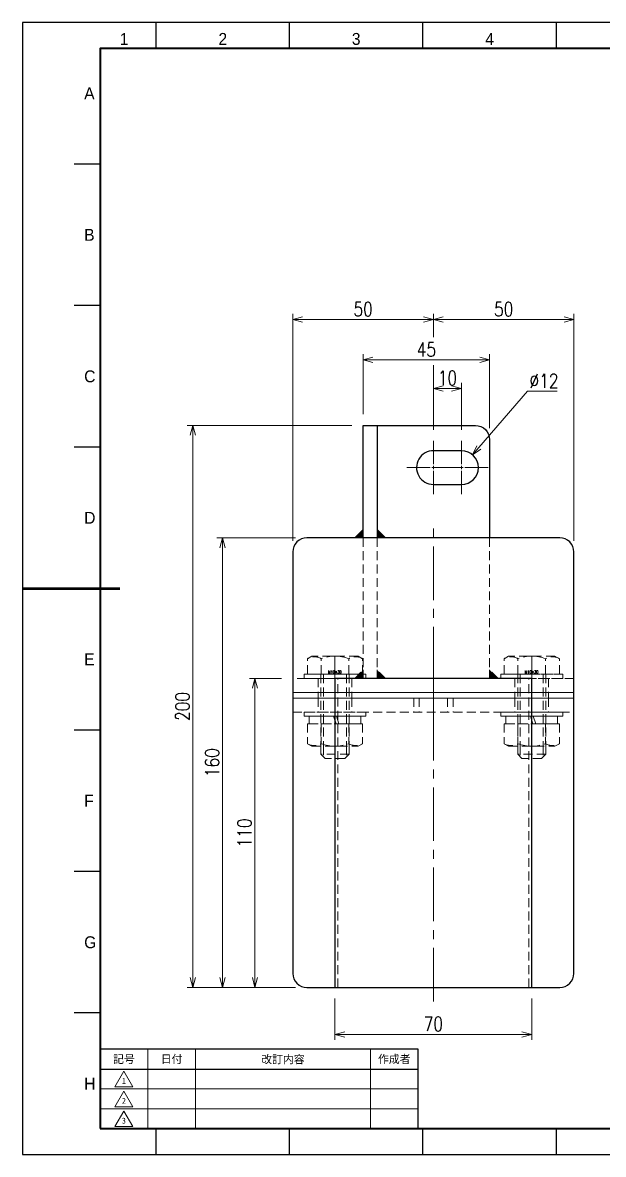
# Model space of a CAD drawing. Header units: millimetres. Extents: x 0 to 3072, y 0 to 1489.
# Drawn here: x 1222.6 to 1429.2, y 32.4 to 435.2 of the extents above; entities that cross this region are included whole.
import ezdxf
from ezdxf.enums import TextEntityAlignment as Align

# ---------------------------------------------------------------- set-up
doc = ezdxf.new("R2010")
doc.units = ezdxf.units.MM
doc.linetypes.add('CENTER2', pattern=[28.575, 19.05, -3.175, 3.175, -3.175])
doc.linetypes.add('HIDDEN2', pattern=[4.7625, 3.175, -1.5875])
for name, color, linetype, lineweight in [('01_外形線', 7, 'Continuous', 25), ('03_かくれ線', 6, 'HIDDEN2', 13), ('04_中心線', 1, 'CENTER2', 9), ('07_寸法線', 3, 'Continuous', 9), ('08_ハッチング', 5, 'Continuous', 13), ('99_図枠', 7, 'Continuous', 40)]:
    doc.layers.add(name, color=color, linetype=linetype, lineweight=lineweight)
doc.styles.add('MS_G', font='MS Gothic.ttf')
doc.styles.add('寸法用', font='simplex.shx', dxfattribs={"width": 0.8, "bigfont": '@extfont2.shx'})
doc.styles.add('表題用', font='MS PGothic.ttf')
doc.dimstyles.new('機械製図用', dxfattribs={"dimtxt": 3.5, "dimasz": 3.5, "dimexe": 2, "dimexo": 0, "dimgap": 1.2, "dimtad": 1, "dimdsep": 46, "dimtxsty": '寸法用', "dimblk": 'OPEN30', "dimcen": 0, "dimclrd": 256, "dimclre": 256, "dimclrt": 7, "dimazin": 2, "dimtm": 1e-09, "dimtfac": 0.75, "dimtmove": 0, "dimatfit": 3, "dimldrblk": 'OPEN30', "dimfxl": 1, "dimlwd": -1, "dimlwe": -1, "dimarcsym": 0})
doc.dimstyles.new('機械製図用$3', dxfattribs={"dimtxt": 3.5, "dimasz": 3.5, "dimexe": 2, "dimexo": 0, "dimgap": 1.2, "dimtad": 1, "dimtih": 1, "dimtoh": 1, "dimdsep": 46, "dimtxsty": '寸法用', "dimblk": 'OPEN30', "dimcen": 0, "dimsd1": 1, "dimclrd": 256, "dimclre": 256, "dimclrt": 7, "dimazin": 2, "dimtm": 1e-09, "dimtfac": 0.75, "dimtofl": 0, "dimtmove": 0, "dimatfit": 3, "dimldrblk": 'OPEN30', "dimfxl": 1, "dimlwd": -1, "dimlwe": -1, "dimarcsym": 0})

# ---------------------------------------------------------------- blocks, each defined once
blk = doc.blocks.new('_Open30')
at = {"color": 0, "linetype": 'ByBlock', "lineweight": -2}
for p, q in [((-1, 0.27), (0, 0)), ((0, 0), (-1, -0.27)), ((0, 0), (-1, 0))]:
    blk.add_line(p, q, dxfattribs=at)
blk = doc.blocks.new('*D52')
at = {"layer": '07_寸法線', "transparency": 16777216}
for p, q in [((1314.74, 201.86), (1303.28, 201.86)), ((1305.28, 198.36), (1305.28, 95.36)), ((1319.74, 91.86), (1303.28, 91.86))]:
    blk.add_line(p, q, dxfattribs=at)
at = {"layer": 'Defpoints', "color": 0, "transparency": 16777216}
for p in [(1318.74, 201.86), (1305.28, 91.86), (1323.74, 91.86)]:
    blk.add_point(p, dxfattribs=at)
at = {"layer": '07_寸法線', "transparency": 16777216, "xscale": 3.5, "yscale": 3.5, "zscale": 3.5}
for p, rotation in [((1305.28, 201.86), 90), ((1305.28, 91.86), 270)]:
    blk.add_blockref('_Open30', p, dxfattribs=dict(at, rotation=rotation))
at = {"layer": '07_寸法線', "color": 7, "transparency": 16777216, "insert": (1301.58, 146.86), "char_height": 5, "attachment_point": 5, "rotation": 90, "style": '寸法用'}
blk.add_mtext('110', dxfattribs=at)
blk = doc.blocks.new('*D53')
at = {"layer": '07_寸法線', "transparency": 16777216}
for p, q in [((1339.74, 291.86), (1281.17, 291.86)), ((1283.17, 288.36), (1283.17, 95.36)), ((1319.74, 91.86), (1281.17, 91.86))]:
    blk.add_line(p, q, dxfattribs=at)
at = {"layer": 'Defpoints', "color": 0, "transparency": 16777216}
for p in [(1343.74, 291.86), (1283.17, 91.86), (1323.74, 91.86)]:
    blk.add_point(p, dxfattribs=at)
at = {"layer": '07_寸法線', "transparency": 16777216, "xscale": 3.5, "yscale": 3.5, "zscale": 3.5}
for p, rotation in [((1283.17, 291.86), 90), ((1283.17, 91.86), 270)]:
    blk.add_blockref('_Open30', p, dxfattribs=dict(at, rotation=rotation))
at = {"layer": '07_寸法線', "color": 7, "transparency": 16777216, "insert": (1279.47, 191.86), "char_height": 5, "attachment_point": 5, "rotation": 90, "style": '寸法用'}
blk.add_mtext('200', dxfattribs=at)
blk = doc.blocks.new('*D54')
at = {"layer": '07_寸法線', "transparency": 16777216}
for p, q in [((1319.74, 251.86), (1291.71, 251.86)), ((1293.71, 248.36), (1293.71, 95.36)), ((1319.74, 91.86), (1291.71, 91.86))]:
    blk.add_line(p, q, dxfattribs=at)
at = {"layer": 'Defpoints', "color": 0, "transparency": 16777216}
for p in [(1323.74, 251.86), (1293.71, 91.86), (1323.74, 91.86)]:
    blk.add_point(p, dxfattribs=at)
at = {"layer": '07_寸法線', "transparency": 16777216, "xscale": 3.5, "yscale": 3.5, "zscale": 3.5}
for p, rotation in [((1293.71, 251.86), 90), ((1293.71, 91.86), 270)]:
    blk.add_blockref('_Open30', p, dxfattribs=dict(at, rotation=rotation))
at = {"layer": '07_寸法線', "color": 7, "transparency": 16777216, "insert": (1290.01, 171.86), "char_height": 5, "attachment_point": 5, "rotation": 90, "style": '寸法用'}
blk.add_mtext('160', dxfattribs=at)
blk = doc.blocks.new('*D55')
at = {"layer": '07_寸法線', "transparency": 16777216}
for p, q in [((1333.74, 87.86), (1333.74, 73.15)), ((1403.74, 87.86), (1403.74, 73.15)), ((1337.24, 75.15), (1400.24, 75.15))]:
    blk.add_line(p, q, dxfattribs=at)
at = {"layer": 'Defpoints', "color": 0, "transparency": 16777216}
for p in [(1333.74, 91.86), (1403.74, 91.86), (1403.74, 75.15)]:
    blk.add_point(p, dxfattribs=at)
at = {"layer": '07_寸法線', "transparency": 16777216, "xscale": 3.5, "yscale": 3.5, "zscale": 3.5, "rotation": 180}
blk.add_blockref('_Open30', (1333.74, 75.15), dxfattribs=at)
at = {"layer": '07_寸法線', "transparency": 16777216, "xscale": 3.5, "yscale": 3.5, "zscale": 3.5}
blk.add_blockref('_Open30', (1403.74, 75.15), dxfattribs=at)
at = {"layer": '07_寸法線', "color": 7, "transparency": 16777216, "insert": (1368.74, 78.85), "char_height": 5, "attachment_point": 5, "style": '寸法用'}
blk.add_mtext('70', dxfattribs=at)
blk = doc.blocks.new('*D56')
at = {"layer": '07_寸法線', "transparency": 16777216}
for p, q in [((1368.74, 329.4), (1368.74, 331.57)), ((1418.74, 250.86), (1418.74, 331.57)), ((1372.24, 329.57), (1415.24, 329.57))]:
    blk.add_line(p, q, dxfattribs=at)
at = {"layer": 'Defpoints', "color": 0, "transparency": 16777216}
for p in [(1418.74, 329.57), (1368.74, 325.4), (1418.74, 246.86)]:
    blk.add_point(p, dxfattribs=at)
at = {"layer": '07_寸法線', "transparency": 16777216, "xscale": 3.5, "yscale": 3.5, "zscale": 3.5, "rotation": 180}
blk.add_blockref('_Open30', (1368.74, 329.57), dxfattribs=at)
at = {"layer": '07_寸法線', "transparency": 16777216, "xscale": 3.5, "yscale": 3.5, "zscale": 3.5}
blk.add_blockref('_Open30', (1418.74, 329.57), dxfattribs=at)
at = {"layer": '07_寸法線', "color": 7, "transparency": 16777216, "insert": (1393.74, 333.27), "char_height": 5, "attachment_point": 5, "style": '寸法用'}
blk.add_mtext('50', dxfattribs=at)
blk = doc.blocks.new('*D57')
at = {"layer": '07_寸法線', "transparency": 16777216}
for p, q in [((1343.74, 295.86), (1343.74, 317.23)), ((1347.24, 315.23), (1385.24, 315.23)), ((1388.74, 290.86), (1388.74, 317.23))]:
    blk.add_line(p, q, dxfattribs=at)
at = {"layer": 'Defpoints', "color": 0, "transparency": 16777216}
for p in [(1388.74, 315.23), (1343.74, 291.86), (1388.74, 286.86)]:
    blk.add_point(p, dxfattribs=at)
at = {"layer": '07_寸法線', "transparency": 16777216, "xscale": 3.5, "yscale": 3.5, "zscale": 3.5, "rotation": 180}
blk.add_blockref('_Open30', (1343.74, 315.23), dxfattribs=at)
at = {"layer": '07_寸法線', "transparency": 16777216, "xscale": 3.5, "yscale": 3.5, "zscale": 3.5}
blk.add_blockref('_Open30', (1388.74, 315.23), dxfattribs=at)
at = {"layer": '07_寸法線', "color": 7, "transparency": 16777216, "insert": (1366.24, 318.93), "char_height": 5, "attachment_point": 5, "style": '寸法用'}
blk.add_mtext('45', dxfattribs=at)
blk = doc.blocks.new('*D58')
at = {"layer": '07_寸法線', "transparency": 16777216}
for p, q in [((1318.74, 250.86), (1318.74, 331.57)), ((1368.74, 323.31), (1368.74, 331.57)), ((1322.24, 329.57), (1365.24, 329.57)), ((1368.74, 290.36), (1368.74, 313.36))]:
    blk.add_line(p, q, dxfattribs=at)
at = {"layer": 'Defpoints', "color": 0, "transparency": 16777216}
for p in [(1368.74, 329.57), (1368.74, 286.36), (1318.74, 246.86)]:
    blk.add_point(p, dxfattribs=at)
at = {"layer": '07_寸法線', "transparency": 16777216, "xscale": 3.5, "yscale": 3.5, "zscale": 3.5, "rotation": 180}
blk.add_blockref('_Open30', (1318.74, 329.57), dxfattribs=at)
at = {"layer": '07_寸法線', "transparency": 16777216, "xscale": 3.5, "yscale": 3.5, "zscale": 3.5}
blk.add_blockref('_Open30', (1368.74, 329.57), dxfattribs=at)
at = {"layer": '07_寸法線', "color": 7, "transparency": 16777216, "insert": (1343.74, 333.27), "char_height": 5, "attachment_point": 5, "style": '寸法用'}
blk.add_mtext('50', dxfattribs=at)
blk = doc.blocks.new('*U59')
at = {"layer": '04_中心線', "color": 0, "linetype": 'CENTER2', "transparency": 16777216}
for p, q in [((0, 1.2), (0, 9.5)), ((-9.5, 0), (-1.2, 0)), ((1.2, 0), (9.5, 0)), ((0, -9.5), (0, -1.2))]:
    blk.add_line(p, q, dxfattribs=at)
at = {"layer": '04_中心線', "color": 0, "linetype": 'Continuous', "transparency": 16777216}
for p, q in [((-0.6, 0), (0.6, 0)), ((0, -0.6), (0, 0.6))]:
    blk.add_line(p, q, dxfattribs=at)
blk = doc.blocks.new('*D69')
at = {"layer": '07_寸法線', "transparency": 16777216}
for p, q in [((1402.23, 304.08), (1384.95, 284.05)), ((1412.77, 304.08), (1402.23, 304.08))]:
    blk.add_line(p, q, dxfattribs=at)
at = {"layer": 'Defpoints', "color": 0, "transparency": 16777216}
for p in [(1382.66, 281.4), (1374.82, 272.32)]:
    blk.add_point(p, dxfattribs=at)
at = {"layer": '07_寸法線', "transparency": 16777216, "xscale": 3.5, "yscale": 3.5, "zscale": 3.5, "rotation": 229.2037704295385}
blk.add_blockref('_Open30', (1382.66, 281.4), dxfattribs=at)
at = {"layer": '07_寸法線', "color": 7, "transparency": 16777216, "insert": (1408.1, 307.78), "char_height": 5, "attachment_point": 5, "style": '寸法用'}
blk.add_mtext('∅12', dxfattribs=at)
blk = doc.blocks.new('*U139')
at = {"layer": '04_中心線', "color": 0, "linetype": 'CENTER2', "transparency": 16777216}
for p, q in [((0, 1.2), (0, 9.5)), ((-9.5, 0), (-1.2, 0)), ((1.2, 0), (9.5, 0)), ((0, -9.5), (0, -1.2))]:
    blk.add_line(p, q, dxfattribs=at)
at = {"layer": '04_中心線', "color": 0, "linetype": 'Continuous', "transparency": 16777216}
for p, q in [((-0.6, 0), (0.6, 0)), ((0, -0.6), (0, 0.6))]:
    blk.add_line(p, q, dxfattribs=at)
blk = doc.blocks.new('*D140')
at = {"layer": '07_寸法線', "transparency": 16777216}
for p, q in [((1368.74, 290.36), (1368.74, 307.05)), ((1378.74, 290.36), (1378.74, 307.05)), ((1372.24, 305.05), (1375.24, 305.05))]:
    blk.add_line(p, q, dxfattribs=at)
at = {"layer": 'Defpoints', "color": 0, "transparency": 16777216}
for p in [(1378.74, 305.05), (1368.74, 286.36), (1378.74, 286.36)]:
    blk.add_point(p, dxfattribs=at)
at = {"layer": '07_寸法線', "transparency": 16777216, "xscale": 3.5, "yscale": 3.5, "zscale": 3.5, "rotation": 180}
blk.add_blockref('_Open30', (1368.74, 305.05), dxfattribs=at)
at = {"layer": '07_寸法線', "transparency": 16777216, "xscale": 3.5, "yscale": 3.5, "zscale": 3.5}
blk.add_blockref('_Open30', (1378.74, 305.05), dxfattribs=at)
at = {"layer": '07_寸法線', "color": 7, "transparency": 16777216, "insert": (1373.74, 308.75), "char_height": 5, "attachment_point": 5, "style": '寸法用'}
blk.add_mtext('10', dxfattribs=at)

msp = doc.modelspace()

# ---------------------------------------------------------------- hatches: boundary and pattern name
at = {"layer": '03_かくれ線'}
h = msp.add_hatch(color=6, dxfattribs=at)
h.dxf.hatch_style = 1
h.paths.add_polyline_path([(1340.744, 201.86), (1343.744, 201.86), (1343.744, 204.86)])
h = msp.add_hatch(color=6, dxfattribs=at)
h.dxf.hatch_style = 1
h.paths.add_polyline_path([(1348.744, 204.86), (1348.744, 201.86), (1351.744, 201.86)])
h = msp.add_hatch(color=6, dxfattribs=at)
h.dxf.hatch_style = 1
h.paths.add_polyline_path([(1388.744, 204.86), (1388.744, 201.86), (1391.744, 201.86)])
at = {"layer": '08_ハッチング'}
h = msp.add_hatch(color=3, dxfattribs=at)
h.dxf.hatch_style = 1
h.paths.add_polyline_path([(1340.744, 251.86), (1343.744, 251.86), (1343.744, 254.86)])
h = msp.add_hatch(color=3, dxfattribs=at)
h.dxf.hatch_style = 1
h.paths.add_polyline_path([(1348.744, 254.86), (1348.744, 251.86), (1351.744, 251.86)])

# ---------------------------------------------------------------- linework, layer by layer
msp.add_lwpolyline([(1323.744, 91.86), (1413.744, 91.86, 0.4142136), (1418.744, 96.86), (1418.744, 246.86, 0.4142136), (1413.744, 251.86), (1323.744, 251.86, 0.4142136), (1318.744, 246.86), (1318.744, 96.86, 0.4142136)], format="xyb", close=True)
at = {"layer": '01_外形線'}
for p, q in [((1348.744, 291.86), (1348.744, 251.86)), ((1378.744, 282.86), (1368.852, 282.859)), ((1368.744, 270.86), (1378.744, 270.86))]:
    msp.add_line(p, q, dxfattribs=at)
msp.add_lwpolyline([(1343.744, 251.86), (1343.744, 291.86), (1383.744, 291.86, -0.4142136), (1388.744, 286.86), (1388.744, 251.86)], format="xyb", dxfattribs=at)
msp.add_lwpolyline([(1333.744, 91.86), (1403.744, 91.86), (1403.744, 201.86), (1333.744, 201.86)], close=True, dxfattribs=at)
for centre, start, end in [((1368.744, 276.86), 88.97269, 270), ((1378.744, 276.86), 270, 90)]:
    msp.add_arc(centre, 6, start, end, dxfattribs=at)
at = {"layer": '03_かくれ線'}
for p, q in [((1343.744, 251.86), (1343.744, 201.86)), ((1348.744, 251.86), (1348.744, 201.86)), ((1388.744, 251.86), (1388.744, 201.86)), ((1333.744, 206.86), (1333.744, 191.86)), ((1368.744, 206.86), (1368.744, 191.86)), ((1403.744, 206.86), (1403.744, 191.86)), ((1327.744, 201.86), (1327.744, 196.86)), ((1334.744, 91.86), (1334.744, 201.86)), ((1339.744, 201.86), (1339.744, 196.86)), ((1343.744, 201.86), (1388.744, 201.86)), ((1397.744, 201.86), (1397.744, 196.86)), ((1402.744, 91.86), (1402.744, 201.86)), ((1409.744, 201.86), (1409.744, 196.86)), ((1333.744, 199.61), (1333.744, 192.11)), ((1368.744, 199.61), (1368.744, 192.11)), ((1403.744, 199.61), (1403.744, 192.11)), ((1327.744, 196.86), (1327.744, 194.86)), ((1327.744, 194.86), (1327.744, 189.86)), ((1339.744, 196.86), (1339.744, 194.86)), ((1339.744, 194.86), (1339.744, 189.86)), ((1361.744, 194.86), (1361.744, 189.86)), ((1363.744, 194.86), (1363.744, 189.86)), ((1373.744, 194.86), (1373.744, 189.86)), ((1375.744, 194.86), (1375.744, 189.86)), ((1397.744, 196.86), (1397.744, 194.86)), ((1397.744, 194.86), (1397.744, 189.86)), ((1409.744, 196.86), (1409.744, 194.86)), ((1409.744, 194.86), (1409.744, 189.86))]:
    msp.add_line(p, q, dxfattribs=at)
at = {"layer": '03_かくれ線', "transparency": 33554559}
for points in [[(1323.929, 208.856), (1325.494, 209.76)], [(1341.994, 209.76), (1325.494, 209.76)], [(1343.559, 208.856), (1341.994, 209.76)], [(1393.929, 208.856), (1395.494, 209.76)], [(1411.994, 209.76), (1395.494, 209.76)], [(1413.559, 208.856), (1411.994, 209.76)], [(1323.929, 203.36), (1323.929, 208.856)], [(1328.836, 203.36), (1328.836, 208.856)], [(1338.651, 203.36), (1338.651, 208.856)], [(1343.559, 203.36), (1343.559, 208.856)], [(1393.929, 203.36), (1393.929, 208.856)], [(1398.836, 203.36), (1398.836, 208.856)], [(1408.651, 203.36), (1408.651, 208.856)], [(1413.559, 203.36), (1413.559, 208.856)], [(1323.929, 203.36), (1343.559, 203.36)], [(1328.744, 203.36), (1328.744, 177.71)], [(1329.644, 203.36), (1329.644, 177.71)], [(1337.844, 203.36), (1337.844, 177.71)], [(1338.744, 203.36), (1338.744, 177.71)], [(1393.929, 203.36), (1413.559, 203.36)], [(1398.744, 203.36), (1398.744, 177.71)], [(1399.644, 203.36), (1399.644, 177.71)], [(1407.844, 203.36), (1407.844, 177.71)], [(1408.744, 203.36), (1408.744, 177.71)], [(1323.929, 185.71), (1343.559, 185.71)], [(1323.929, 185.71), (1323.929, 178.613)], [(1324.544, 188.36), (1333.244, 188.36)], [(1324.544, 188.36), (1324.544, 185.71)], [(1324.544, 185.71), (1334.154, 185.71)], [(1328.836, 185.71), (1328.836, 178.613)], [(1333.244, 188.36), (1334.154, 185.71)], [(1334.244, 188.36), (1342.944, 188.36)], [(1334.244, 188.36), (1335.154, 185.71)], [(1335.154, 185.71), (1342.944, 185.71)], [(1338.651, 185.71), (1338.651, 178.613)], [(1342.944, 185.71), (1342.944, 188.36)], [(1343.559, 185.71), (1343.559, 178.613)], [(1393.929, 185.71), (1413.559, 185.71)], [(1393.929, 185.71), (1393.929, 178.613)], [(1394.544, 188.36), (1403.244, 188.36)], [(1394.544, 188.36), (1394.544, 185.71)], [(1394.544, 185.71), (1404.154, 185.71)], [(1398.836, 185.71), (1398.836, 178.613)], [(1403.244, 188.36), (1404.154, 185.71)], [(1404.244, 188.36), (1412.944, 188.36)], [(1404.244, 188.36), (1405.154, 185.71)], [(1405.154, 185.71), (1412.944, 185.71)], [(1408.651, 185.71), (1408.651, 178.613)], [(1412.944, 185.71), (1412.944, 188.36)], [(1413.559, 185.71), (1413.559, 178.613)], [(1323.929, 178.613), (1325.494, 177.71)], [(1325.494, 177.71), (1341.994, 177.71)], [(1328.744, 177.71), (1328.744, 174.86)], [(1329.644, 177.71), (1329.644, 173.96)], [(1337.844, 177.71), (1337.844, 173.96)], [(1338.744, 177.71), (1338.744, 174.86)], [(1343.559, 178.613), (1341.994, 177.71)], [(1393.929, 178.613), (1395.494, 177.71)], [(1395.494, 177.71), (1411.994, 177.71)], [(1398.744, 177.71), (1398.744, 174.86)], [(1399.644, 177.71), (1399.644, 173.96)], [(1407.844, 177.71), (1407.844, 173.96)], [(1408.744, 177.71), (1408.744, 174.86)], [(1413.559, 178.613), (1411.994, 177.71)], [(1328.744, 174.86), (1330.244, 173.36)], [(1338.744, 174.86), (1328.744, 174.86)], [(1337.244, 173.36), (1330.244, 173.36)], [(1338.744, 174.86), (1337.244, 173.36)], [(1398.744, 174.86), (1400.244, 173.36)], [(1408.744, 174.86), (1398.744, 174.86)], [(1407.244, 173.36), (1400.244, 173.36)], [(1408.744, 174.86), (1407.244, 173.36)]]:
    msp.add_lwpolyline(points, dxfattribs=at)
for points in [[(1328.836, 208.856, 0.2679491), (1323.929, 208.856)], [(1338.651, 208.856, 0.1841118), (1328.836, 208.856)], [(1343.559, 208.856, 0.2679491), (1338.651, 208.856)], [(1398.836, 208.856, 0.2679491), (1393.929, 208.856)], [(1408.651, 208.856, 0.1841118), (1398.836, 208.856)], [(1413.559, 208.856, 0.2679491), (1408.651, 208.856)], [(1323.929, 178.613, 0.2679491), (1328.836, 178.613)], [(1328.836, 178.613, 0.1841118), (1338.651, 178.613)], [(1338.651, 178.613, 0.2679491), (1343.559, 178.613)], [(1393.929, 178.613, 0.2679491), (1398.836, 178.613)], [(1398.836, 178.613, 0.1841118), (1408.651, 178.613)], [(1408.651, 178.613, 0.2679491), (1413.559, 178.613)]]:
    msp.add_lwpolyline(points, format="xyb", dxfattribs=at)
at = {"layer": '03_かくれ線'}
for points in [[(1318.744, 196.86), (1418.744, 196.86), (1418.744, 201.86), (1318.744, 201.86)], [(1318.744, 194.86), (1418.744, 194.86), (1418.744, 196.86), (1318.744, 196.86)], [(1318.744, 189.86), (1418.744, 189.86), (1418.744, 194.86), (1318.744, 194.86)]]:
    msp.add_lwpolyline(points, close=True, dxfattribs=at)
at = {"layer": '03_かくれ線', "transparency": 33554559}
for points in [[(1322.744, 201.86), (1344.744, 201.86), (1344.744, 203.36), (1322.744, 203.36)], [(1392.744, 201.86), (1414.744, 201.86), (1414.744, 203.36), (1392.744, 203.36)], [(1344.744, 189.86), (1322.744, 189.86), (1322.744, 188.36), (1344.744, 188.36)], [(1414.744, 189.86), (1392.744, 189.86), (1392.744, 188.36), (1414.744, 188.36)]]:
    msp.add_lwpolyline(points, close=True, dxfattribs=at)
at = {"layer": '03_かくれ線', "color": 6}
for points in [[(1343.744, 201.86), (1340.744, 201.86), (1343.744, 204.86), (1343.744, 201.86)], [(1348.744, 201.86), (1351.744, 201.86), (1348.744, 204.86), (1348.744, 201.86)], [(1388.744, 201.86), (1391.744, 201.86), (1388.744, 204.86), (1388.744, 201.86)]]:
    msp.add_lwpolyline(points, dxfattribs=at)
at = {"layer": '04_中心線'}
for p, q in [((1368.744, 86.86), (1368.744, 256.86)), ((1333.744, 199.86), (1333.744, 184.86)), ((1368.744, 199.86), (1368.744, 184.86)), ((1403.744, 199.86), (1403.744, 184.86))]:
    msp.add_line(p, q, dxfattribs=at)
at = {"layer": '04_中心線', "transparency": 33554559}
for points in [[(1333.744, 209.76), (1333.744, 173.36)], [(1403.744, 209.76), (1403.744, 173.36)]]:
    msp.add_lwpolyline(points, dxfattribs=at)
at = {"layer": '08_ハッチング'}
for points in [[(1343.744, 251.86), (1340.744, 251.86), (1343.744, 254.86), (1343.744, 251.86)], [(1348.744, 251.86), (1351.744, 251.86), (1348.744, 254.86), (1348.744, 251.86)]]:
    msp.add_lwpolyline(points, dxfattribs=at)
at = {"layer": '99_図枠', "lineweight": 25}
for p, q in [((1270.088, 426.034), (1270.088, 435.227)), ((1317.559, 426.034), (1317.559, 435.227)), ((1365.029, 426.034), (1365.029, 435.227)), ((1412.5, 426.034), (1412.5, 435.227)), ((1250.168, 384.874), (1240.975, 384.874)), ((1250.168, 334.522), (1240.975, 334.522)), ((1250.168, 284.169), (1240.975, 284.169)), ((1250.168, 183.464), (1240.975, 183.464)), ((1250.168, 133.111), (1240.975, 133.111)), ((1250.168, 82.759), (1240.975, 82.759)), ((1250.168, 62.813), (1363.311, 62.813)), ((1270.088, 32.447), (1270.088, 41.599)), ((1317.559, 32.447), (1317.559, 41.599)), ((1365.029, 32.447), (1365.029, 41.599)), ((1412.5, 32.447), (1412.5, 41.599))]:
    msp.add_line(p, q, dxfattribs=at)
at = {"layer": '99_図枠', "lineweight": 53}
msp.add_line((1222.618, 233.816), (1257.24, 233.816), dxfattribs=at)
at = {"layer": '99_図枠', "lineweight": 13}
for p, q in [((1267.14, 41.599), (1267.14, 69.885)), ((1284.111, 41.599), (1284.111, 69.885)), ((1346.34, 41.599), (1346.34, 69.885)), ((1250.168, 55.742), (1363.311, 55.742)), ((1250.168, 48.67), (1363.311, 48.67))]:
    msp.add_line(p, q, dxfattribs=at)
at = {"layer": '99_図枠'}
msp.add_lwpolyline([(1250.168, 41.599), (1783.071, 41.599), (1783.071, 426.034), (1250.168, 426.034)], close=True, dxfattribs=at)
at = {"layer": '99_図枠', "lineweight": 25}
msp.add_lwpolyline([(1250.168, 41.599), (1363.311, 41.599), (1363.311, 69.885), (1250.168, 69.885)], close=True, dxfattribs=at)
at = {"layer": '99_図枠', "lineweight": 13}
for points in [[(1255.472, 56.493), (1258.654, 62.004), (1261.836, 56.493), (1255.472, 56.493)], [(1255.472, 49.421), (1258.654, 54.933), (1261.836, 49.421), (1255.472, 49.421)], [(1255.472, 42.35), (1258.654, 47.861), (1261.836, 42.35), (1255.472, 42.35)]]:
    msp.add_lwpolyline(points, dxfattribs=at)
at = {"layer": 'Defpoints'}
msp.add_lwpolyline([(1222.618, 32.447), (1792.264, 32.447), (1792.264, 435.227), (1222.618, 435.227)], close=True, dxfattribs=at)

# ---------------------------------------------------------------- block references
at = {"layer": '04_中心線', "linetype": 'CENTER2'}
for name, p in [('*U59', (1368.744, 276.86)), ('*U139', (1378.744, 276.86))]:
    msp.add_blockref(name, p, dxfattribs=at)

# ---------------------------------------------------------------- texts
at = {"layer": '03_かくれ線', "transparency": 33554559, "style": '寸法用', "width": 0.8}
for p in [(1331.284, 203.61), (1401.284, 203.61)]:
    msp.add_text('M10×30', height=1, dxfattribs=at).set_placement(p)
at = {"layer": '99_図枠', "lineweight": 13, "style": '表題用'}
for s, p in [('1', (1258.742, 426.034)), ('2', (1293.824, 426.034)), ('3', (1341.294, 426.034)), ('4', (1388.765, 426.034))]:
    msp.add_text(s, height=4.243, dxfattribs=at).set_placement(p, align=Align.BOTTOM_CENTER)
for s, p in [('A', (1244.511, 410.051)), ('B', (1244.511, 359.698)), ('C', (1244.511, 309.345)), ('D', (1244.511, 258.993)), ('E', (1244.511, 208.64)), ('F', (1244.511, 158.288)), ('G', (1244.511, 107.935)), ('H', (1244.511, 57.582))]:
    msp.add_text(s, height=4.243, dxfattribs=at).set_placement(p, align=Align.MIDDLE_LEFT)
at = {"layer": '99_図枠', "style": '表題用'}
for s, p in [('記号', (1258.654, 66.349)), ('日付', (1275.625, 66.349)), ('作成者', (1354.825, 66.349))]:
    msp.add_text(s, height=2.8286, dxfattribs=at).set_placement(p, align=Align.MIDDLE_CENTER)
msp.add_text('改訂内容', height=2.8286, dxfattribs=at).set_placement((1315.225, 66.349), align=Align.MIDDLE)
at = {"layer": '99_図枠', "lineweight": 13, "style": 'MS_G'}
for s, p in [('1', (1258.654, 58.57)), ('2', (1258.654, 51.499)), ('3', (1258.654, 44.427))]:
    msp.add_text(s, height=2.121, dxfattribs=at).set_placement(p, align=Align.MIDDLE)

# ---------------------------------------------------------------- dimensions: what is measured, and where the dimension line sits
at = {"layer": '07_寸法線'}
for base, p1, p2, picture, middle in [((1368.744, 329.568), (1318.744, 246.86), (1368.744, 286.36), '*D58', (1343.744, 333.268)), ((1418.744, 329.568), (1368.744, 325.397), (1418.744, 246.86), '*D56', (1393.744, 333.268)), ((1388.744, 315.233), (1343.744, 291.86), (1388.744, 286.86), '*D57', (1366.244, 318.933)), ((1378.744, 305.05), (1368.744, 286.36), (1378.744, 286.36), '*D140', (1373.744, 308.75)), ((1403.744, 75.149), (1333.744, 91.86), (1403.744, 91.86), '*D55', (1368.744, 78.849))]:
    dim = msp.add_linear_dim(base=base, p1=p1, p2=p2, dimstyle='機械製図用', override={"dimtxt": 5, "dimexo": 4}, dxfattribs=at)
    dim.commit()
    dim.dimension.update_dxf_attribs({"geometry": picture, "text_midpoint": middle})
dim = msp.add_diameter_dim_2p(p1=(1374.824, 272.318), p2=(1382.664, 281.402), dimstyle='機械製図用$3', override={"dimtxt": 5}, dxfattribs=at)
dim.commit()
dim.dimension.update_dxf_attribs({"geometry": '*D69', "text_midpoint": (1408.099, 304.075), "dimtype": 163})
dim = msp.add_linear_dim(base=(1283.174, 91.86), p1=(1343.744, 291.86), p2=(1323.744, 91.86), angle=90, dimstyle='機械製図用', override={"dimtxt": 5, "dimexo": 4}, dxfattribs=at)
dim.commit()
dim.dimension.update_dxf_attribs({"geometry": '*D53', "text_midpoint": (1283.174, 191.86), "dimtype": 160})
for base, p1, picture, middle in [((1293.71, 91.86), (1323.744, 251.86), '*D54', (1290.01, 171.86)), ((1305.284, 91.86), (1318.744, 201.86), '*D52', (1301.584, 146.86))]:
    dim = msp.add_linear_dim(base=base, p1=p1, p2=(1323.744, 91.86), angle=90, dimstyle='機械製図用', override={"dimtxt": 5, "dimexo": 4}, dxfattribs=at)
    dim.commit()
    dim.dimension.update_dxf_attribs({"geometry": picture, "text_midpoint": middle})

doc.saveas('drawing.dxf')
